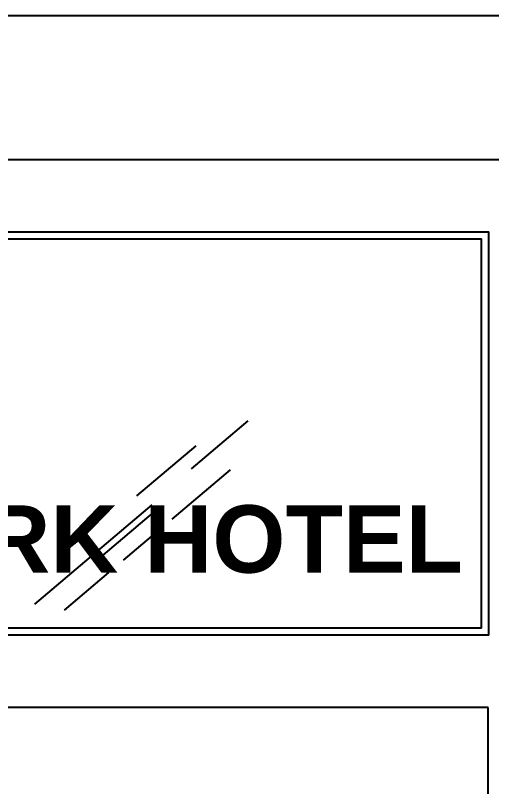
# Model space of a CAD drawing. Extents: x 1231 to 2855, y 3260 to 5268.
# Drawn here: x 1923.7 to 1989.8, y 3458.6 to 3565.5 of the extents above; entities that cross this region are included whole.
import ezdxf

# ---------------------------------------------------------------- set-up
doc = ezdxf.new("R2010")
doc.units = 0
doc.header["$LTSCALE"] = 20
doc.header["$MEASUREMENT"] = 0
for name, color, linetype in [('ACO', 2, 'CONTINUOUS'), ('MADEIRA', 1, 'CONTINUOUS'), ('VIDRO', 3, 'CONTINUOUS')]:
    doc.layers.add(name, color=color, linetype=linetype)
doc.styles.add('RE', font='swissbo.ttf')

msp = doc.modelspace()

# ---------------------------------------------------------------- linework, layer by layer
at = {"layer": 'MADEIRA', "color": 7}
for p, q in [((1230.85, 3565.54), (2854.79, 3565.54)), ((1230.85, 3545.54), (2854.79, 3545.54))]:
    msp.add_line(p, q, dxfattribs=at)
at = {"layer": 'MADEIRA', "color": 4}
for p, q in [((1829.43, 3535.54), (1989.43, 3535.54)), ((1989.43, 3479.54), (1989.43, 3535.54)), ((1989.43, 3479.54), (1829.43, 3479.54))]:
    msp.add_line(p, q, dxfattribs=at)
at = {"layer": 'MADEIRA', "color": 124}
for p, q in [((1830.43, 3534.54), (1988.43, 3534.54)), ((1988.43, 3480.54), (1988.43, 3534.54)), ((1988.43, 3480.54), (1830.43, 3480.54))]:
    msp.add_line(p, q, dxfattribs=at)
at = {"layer": 'MADEIRA'}
for p, q in [((1989.34, 3469.54), (1829.34, 3469.54)), ((1989.34, 3259.54), (1989.34, 3469.54))]:
    msp.add_line(p, q, dxfattribs=at)
at = {"layer": 'VIDRO', "color": 124, "linetype": 'Continuous'}
for p, q in [((1948.15, 3502.63), (1956.03, 3509.29)), ((1940.57, 3498.89), (1948.81, 3505.85)), ((1945.47, 3495.67), (1953.57, 3502.51)), ((1926.42, 3483.85), (1942.71, 3497.62)), ((1935.89, 3490.65), (1943.82, 3497.35)), ((1938.72, 3489.96), (1943.82, 3494.28)), ((1930.53, 3483.04), (1936.69, 3488.25))]:
    msp.add_line(p, q, dxfattribs=at)

# ---------------------------------------------------------------- texts
at = {"layer": 'ACO', "style": 'RE'}
msp.add_text('RESERVA PARK HOTEL', height=9.3443, dxfattribs=at).set_placement((1834.29, 3488.23))

doc.saveas('drawing.dxf')
